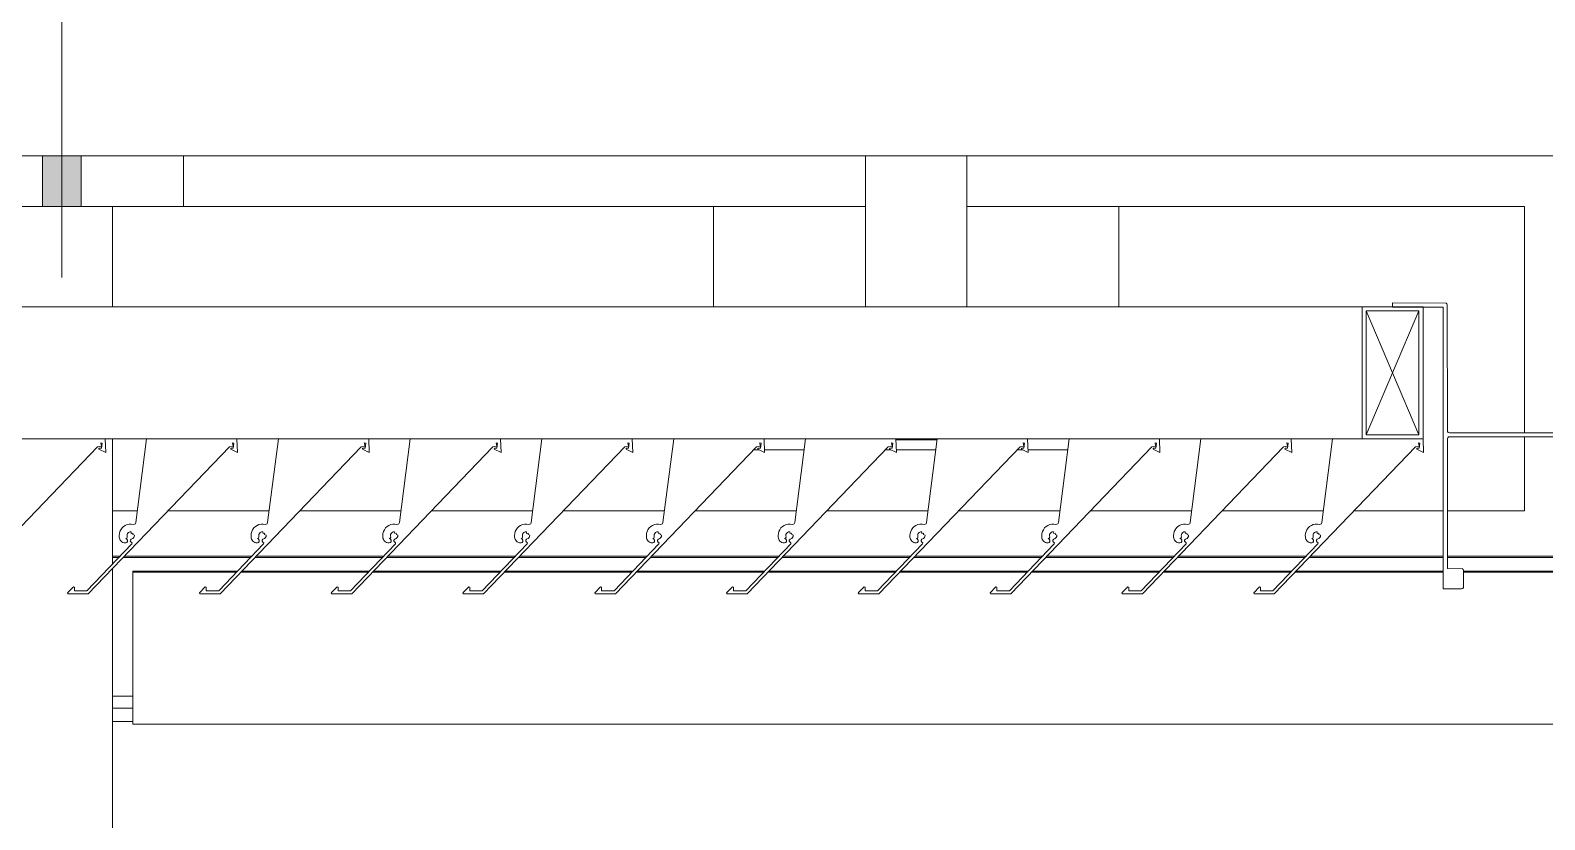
# Model space of a CAD drawing. Header units: millimetres. Extents: x -220592 to 404889, y -217665 to 38245.
# Drawn here: x 7569.44 to 7576.91, y -48145.92 to -48142.03 of the extents above; entities that cross this region are included whole.
import ezdxf

# ---------------------------------------------------------------- set-up
doc = ezdxf.new("R2010")
doc.units = ezdxf.units.MM
doc.linetypes.add('XKITLINE00', pattern=[0])
doc.linetypes.add('XKITLINE02', pattern=[4, 2, -2])
doc.layers.add('000 - 0_HIDE_OBJ_FRAMING_DEF_SUB_1', color=7, linetype='Continuous')
doc.layers.add('Bolt', color=7, linetype='Continuous', lineweight=0)
doc.layers.add('Part', color=7, linetype='Continuous', lineweight=0)

# ---------------------------------------------------------------- blocks, each defined once
blk = doc.blocks.new('*A13531')
at = {"layer": '000 - 0_HIDE_OBJ_FRAMING_DEF_SUB_1', "color": 7, "linetype": 'XKITLINE00', "lineweight": 0}
blk.add_line((-135.563334, 67.570805), (-170.913334, 67.570805), dxfattribs=at)
blk = doc.blocks.new('*A13653')
at = {"layer": 'Part', "color": 7, "linetype": 'XKITLINE00', "lineweight": 0}
for p, q in [((-167.452583, 67.320805), (-164.088308, 67.320805)), ((-163.588308, 67.320805), (-160.838308, 67.320805)), ((-160.838308, 66.205069), (-160.838308, 67.320805)), ((-160.838308, 65.820805), (-160.838308, 66.184609)), ((-167.802542, 65.820805), (-167.679659, 65.820805)), ((-167.528411, 65.820805), (-167.029659, 65.820805)), ((-166.878411, 65.820805), (-166.379659, 65.820805)), ((-166.228411, 65.820805), (-165.729659, 65.820805)), ((-165.578411, 65.820805), (-165.079659, 65.820805)), ((-164.928411, 65.820805), (-164.429659, 65.820805)), ((-164.278411, 65.820805), (-163.779659, 65.820805)), ((-163.628411, 65.820805), (-163.129659, 65.820805)), ((-162.978411, 65.820805), (-162.479659, 65.820805)), ((-162.328411, 65.820805), (-161.829659, 65.820805)), ((-161.678411, 65.820805), (-161.238448, 65.820805)), ((-161.218448, 65.820805), (-160.838308, 65.820805))]:
    blk.add_line(p, q, dxfattribs=at)
blk = doc.blocks.new('*A13654')
at = {"layer": 'Part', "color": 7, "linetype": 'XKITLINE00', "lineweight": 0}
for p, q in [((-167.922111, 65.410777), (-167.225865, 66.135899)), ((-167.634201, 66.175699), (-167.687231, 65.761693)), ((-167.188531, 66.175691), (-167.634201, 66.175699)), ((-167.225865, 66.135899), (-167.207322, 66.138796)), ((-167.218984, 66.128664), (-167.219396, 66.123541)), ((-167.219396, 66.123541), (-167.185909, 66.108006)), ((-167.206793, 66.128793), (-167.218984, 66.128664)), ((-167.207322, 66.138796), (-167.210226, 66.155812)), ((-167.210226, 66.155812), (-167.203653, 66.153776)), ((-167.206793, 66.128793), (-167.203653, 66.153776)), ((-167.185909, 66.108006), (-167.188531, 66.175691)), ((-167.755231, 65.735396), (-167.761209, 65.727079)), ((-167.747844, 65.742492), (-167.755231, 65.735396)), ((-167.739294, 65.748132), (-167.747844, 65.742492)), ((-167.729864, 65.75213), (-167.739294, 65.748132)), ((-167.719865, 65.754353), (-167.729864, 65.75213)), ((-167.709629, 65.754728), (-167.719865, 65.754353)), ((-167.699495, 65.753242), (-167.709629, 65.754728)), ((-167.693972, 65.753481), (-167.699495, 65.753242)), ((-167.689421, 65.756618), (-167.693972, 65.753481)), ((-167.687231, 65.761693), (-167.689421, 65.756618)), ((-167.768205, 65.707916), (-167.76899, 65.697703)), ((-167.76899, 65.697703), (-167.768892, 65.690904)), ((-167.768892, 65.690904), (-167.768256, 65.685176)), ((-167.768256, 65.685176), (-167.766537, 65.679675)), ((-167.765582, 65.717817), (-167.768205, 65.707916)), ((-167.766537, 65.679675), (-167.763797, 65.674605)), ((-167.761209, 65.727079), (-167.765582, 65.717817)), ((-167.763797, 65.674605), (-167.760139, 65.670151)), ((-167.760139, 65.670151), (-167.755696, 65.66648)), ((-167.755696, 65.66648), (-167.750633, 65.663726)), ((-167.750633, 65.663726), (-167.745137, 65.661991)), ((-167.745137, 65.661991), (-167.737367, 65.661495)), ((-167.737367, 65.661495), (-167.731893, 65.664135)), ((-167.737334, 65.683455), (-167.732353, 65.685485)), ((-167.731862, 65.680513), (-167.737334, 65.683455)), ((-167.732353, 65.685485), (-167.729946, 65.690296)), ((-167.731893, 65.664135), (-167.728656, 65.669279)), ((-167.728644, 65.675356), (-167.731862, 65.680513)), ((-167.730851, 65.696214), (-167.730507, 65.702714)), ((-167.729946, 65.690296), (-167.730851, 65.696214)), ((-167.730507, 65.702714), (-167.727909, 65.708682)), ((-167.728656, 65.669279), (-167.728644, 65.675356)), ((-167.727909, 65.708682), (-167.723387, 65.713364)), ((-167.723387, 65.713364), (-167.717513, 65.716166)), ((-167.717513, 65.716166), (-167.711029, 65.716735)), ((-167.714258, 65.676), (-167.714464, 65.670106)), ((-167.714464, 65.670106), (-167.71061, 65.665642)), ((-167.710101, 65.680183), (-167.714258, 65.676)), ((-167.711029, 65.716735), (-167.709923, 65.709029)), ((-167.71061, 65.665642), (-167.705983, 65.661987)), ((-167.702527, 65.683297), (-167.710101, 65.680183)), ((-167.709923, 65.709029), (-167.702863, 65.710199)), ((-167.705983, 65.661987), (-167.707075, 65.656828)), ((-167.702863, 65.710199), (-167.701919, 65.703034)), ((-167.697741, 65.687964), (-167.702527, 65.683297)), ((-167.701919, 65.703034), (-167.694528, 65.700712)), ((-167.694951, 65.69404), (-167.697741, 65.687964)), ((-167.694528, 65.700712), (-167.694951, 65.69404)), ((-167.707075, 65.656828), (-167.928477, 65.425812)), ((-167.994842, 65.44466), (-168.02373, 65.416011)), ((-167.989921, 65.443575), (-167.994842, 65.44466)), ((-167.989824, 65.426155), (-167.989921, 65.443575)), ((-168.02373, 65.416011), (-168.021262, 65.41133)), ((-168.021262, 65.41133), (-167.922111, 65.410777)), ((-167.928477, 65.425812), (-167.989824, 65.426155))]:
    blk.add_line(p, q, dxfattribs=at)
blk = doc.blocks.new('*A13657')
at = {"layer": 'Part', "color": 7, "linetype": 'XKITLINE00', "lineweight": 0}
for p, q in [((-171.258652, 66.825501), (-161.638519, 66.825501)), ((-167.838523, 66.175501), (-167.634226, 66.175501)), ((-167.188523, 66.175501), (-166.984226, 66.175501)), ((-166.538523, 66.175501), (-166.334226, 66.175501)), ((-165.888523, 66.175501), (-165.684226, 66.175501)), ((-165.238523, 66.175501), (-165.034226, 66.175501)), ((-164.588523, 66.175501), (-164.384226, 66.175501)), ((-163.938523, 66.175501), (-163.734226, 66.175501)), ((-163.288523, 66.175501), (-163.084226, 66.175501)), ((-162.638523, 66.175501), (-162.434226, 66.175501)), ((-161.988523, 66.175501), (-161.784226, 66.175501))]:
    blk.add_line(p, q, dxfattribs=at)
blk = doc.blocks.new('*A13658')
at = {"layer": 'Part', "color": 7, "linetype": 'XKITLINE00', "lineweight": 0}
for p, q in [((-170.152583, 67.320789), (-170.152583, 67.570789)), ((-167.452583, 67.320789), (-167.452583, 67.570789)), ((-170.152583, 67.320789), (-167.452583, 67.320789))]:
    blk.add_line(p, q, dxfattribs=at)
blk = doc.blocks.new('*A13659')
at = {"layer": '000 - 0_HIDE_OBJ_FRAMING_DEF_SUB_1', "color": 7, "linetype": 'XKITLINE00', "lineweight": 0}
for p, q in [((-167.802542, 65.595903), (-167.765465, 65.595903)), ((-167.802542, 65.590669), (-167.77048, 65.590669)), ((-167.749382, 65.590669), (-167.12048, 65.590669)), ((-167.744357, 65.595903), (-167.115465, 65.595903)), ((-167.099382, 65.590669), (-166.47048, 65.590669)), ((-167.094357, 65.595903), (-166.465465, 65.595903)), ((-166.449382, 65.590669), (-165.82048, 65.590669)), ((-166.444357, 65.595903), (-165.815465, 65.595903)), ((-165.799382, 65.590669), (-165.17048, 65.590669)), ((-165.794357, 65.595903), (-165.165465, 65.595903)), ((-165.149382, 65.590669), (-164.52048, 65.590669)), ((-165.144357, 65.595903), (-164.515465, 65.595903)), ((-164.499382, 65.590669), (-163.87048, 65.590669)), ((-164.494357, 65.595903), (-163.865465, 65.595903)), ((-163.849382, 65.590669), (-163.22048, 65.590669)), ((-163.844357, 65.595903), (-163.215465, 65.595903)), ((-163.199382, 65.590669), (-162.57048, 65.590669)), ((-163.194357, 65.595903), (-162.565465, 65.595903)), ((-162.549382, 65.590669), (-161.92048, 65.590669)), ((-162.544357, 65.595903), (-161.915465, 65.595903)), ((-161.899382, 65.590669), (-161.238408, 65.590669)), ((-161.894357, 65.595903), (-161.238409, 65.595903)), ((-161.218409, 65.595903), (-160.258481, 65.595903)), ((-161.218408, 65.590669), (-160.258474, 65.590669)), ((-167.702542, 65.522633), (-167.185686, 65.522633)), ((-167.702542, 65.522633), (-167.702542, 65.517399)), ((-167.702542, 65.517399), (-167.190702, 65.517399)), ((-167.702542, 65.517399), (-167.702542, 64.768427)), ((-167.169735, 65.517399), (-166.540702, 65.517399)), ((-167.164709, 65.522633), (-166.535686, 65.522633)), ((-166.519735, 65.517399), (-165.890702, 65.517399)), ((-166.514709, 65.522633), (-165.885686, 65.522633)), ((-165.869735, 65.517399), (-165.240702, 65.517399)), ((-165.864709, 65.522633), (-165.235686, 65.522633)), ((-165.219735, 65.517399), (-164.590702, 65.517399)), ((-165.214709, 65.522633), (-164.585686, 65.522633)), ((-164.569735, 65.517399), (-163.940702, 65.517399)), ((-164.564709, 65.522633), (-163.935686, 65.522633)), ((-163.919735, 65.517399), (-163.290702, 65.517399)), ((-163.914709, 65.522633), (-163.285686, 65.522633)), ((-163.269735, 65.517399), (-162.640702, 65.517399)), ((-163.264709, 65.522633), (-162.635686, 65.522633)), ((-162.619735, 65.517399), (-161.990702, 65.517399)), ((-162.614709, 65.522633), (-161.985686, 65.522633)), ((-161.969735, 65.517399), (-161.238396, 65.517399)), ((-161.964709, 65.522633), (-161.238396, 65.522633)), ((-161.138465, 65.517399), (-160.337739, 65.517399)), ((-161.138418, 65.522633), (-160.337693, 65.522633)), ((-167.802542, 64.906608), (-167.702542, 64.906608)), ((-167.802542, 64.846422), (-167.702542, 64.846422)), ((-167.802542, 64.781511), (-167.702542, 64.781511)), ((-167.702542, 64.768427), (-159.902542, 64.768427))]:
    blk.add_line(p, q, dxfattribs=at)
blk = doc.blocks.new('*A13775')
at = {"layer": '000 - 0_HIDE_OBJ_FRAMING_DEF_SUB_1', "color": 7, "linetype": 'XKITLINE00', "lineweight": 0}
for p, q in [((-167.802542, 66.825501), (-167.802542, 67.320789)), ((-167.802542, 65.557215), (-167.802542, 66.175501)), ((-167.802542, 51.974805), (-167.802542, 65.535304))]:
    blk.add_line(p, q, dxfattribs=at)
blk = doc.blocks.new('*A13789')
at = {"layer": 'Part', "color": 7, "linetype": 'XKITLINE00', "lineweight": 0}
for p, q in [((-168.572111, 65.410777), (-167.875865, 66.135899)), ((-168.284201, 66.175699), (-168.337231, 65.761693)), ((-167.838531, 66.175691), (-168.284201, 66.175699)), ((-167.875865, 66.135899), (-167.857322, 66.138796)), ((-167.868984, 66.128664), (-167.869396, 66.123541)), ((-167.869396, 66.123541), (-167.835909, 66.108006)), ((-167.856793, 66.128793), (-167.868984, 66.128664)), ((-167.857322, 66.138796), (-167.860226, 66.155812)), ((-167.860226, 66.155812), (-167.853653, 66.153776)), ((-167.856793, 66.128793), (-167.853653, 66.153776)), ((-167.835909, 66.108006), (-167.838531, 66.175691)), ((-168.405231, 65.735396), (-168.411209, 65.727079)), ((-168.397844, 65.742492), (-168.405231, 65.735396)), ((-168.389294, 65.748132), (-168.397844, 65.742492)), ((-168.379864, 65.75213), (-168.389294, 65.748132)), ((-168.369865, 65.754353), (-168.379864, 65.75213)), ((-168.359629, 65.754728), (-168.369865, 65.754353)), ((-168.349495, 65.753242), (-168.359629, 65.754728)), ((-168.343972, 65.753481), (-168.349495, 65.753242)), ((-168.339421, 65.756618), (-168.343972, 65.753481)), ((-168.337231, 65.761693), (-168.339421, 65.756618)), ((-168.418205, 65.707916), (-168.41899, 65.697703)), ((-168.41899, 65.697703), (-168.418892, 65.690904)), ((-168.418892, 65.690904), (-168.418256, 65.685176)), ((-168.418256, 65.685176), (-168.416537, 65.679675)), ((-168.415582, 65.717817), (-168.418205, 65.707916)), ((-168.416537, 65.679675), (-168.413797, 65.674605)), ((-168.411209, 65.727079), (-168.415582, 65.717817)), ((-168.413797, 65.674605), (-168.410139, 65.670151)), ((-168.410139, 65.670151), (-168.405696, 65.66648)), ((-168.405696, 65.66648), (-168.400633, 65.663726)), ((-168.400633, 65.663726), (-168.395137, 65.661991)), ((-168.395137, 65.661991), (-168.387367, 65.661495)), ((-168.387367, 65.661495), (-168.381893, 65.664135)), ((-168.387334, 65.683455), (-168.382353, 65.685485)), ((-168.381862, 65.680513), (-168.387334, 65.683455)), ((-168.382353, 65.685485), (-168.379946, 65.690296)), ((-168.381893, 65.664135), (-168.378656, 65.669279)), ((-168.378644, 65.675356), (-168.381862, 65.680513)), ((-168.380851, 65.696214), (-168.380507, 65.702714)), ((-168.379946, 65.690296), (-168.380851, 65.696214)), ((-168.380507, 65.702714), (-168.377909, 65.708682)), ((-168.378656, 65.669279), (-168.378644, 65.675356)), ((-168.377909, 65.708682), (-168.373387, 65.713364)), ((-168.373387, 65.713364), (-168.367513, 65.716166)), ((-168.367513, 65.716166), (-168.361029, 65.716735)), ((-168.364258, 65.676), (-168.364464, 65.670106)), ((-168.364464, 65.670106), (-168.36061, 65.665642)), ((-168.360101, 65.680183), (-168.364258, 65.676)), ((-168.361029, 65.716735), (-168.359923, 65.709029)), ((-168.36061, 65.665642), (-168.355983, 65.661987)), ((-168.352527, 65.683297), (-168.360101, 65.680183)), ((-168.359923, 65.709029), (-168.352863, 65.710199)), ((-168.355983, 65.661987), (-168.357075, 65.656828)), ((-168.352863, 65.710199), (-168.351919, 65.703034)), ((-168.347741, 65.687964), (-168.352527, 65.683297)), ((-168.351919, 65.703034), (-168.344528, 65.700712)), ((-168.344951, 65.69404), (-168.347741, 65.687964)), ((-168.344528, 65.700712), (-168.344951, 65.69404)), ((-168.357075, 65.656828), (-168.578477, 65.425812)), ((-168.644842, 65.44466), (-168.67373, 65.416011)), ((-168.639921, 65.443575), (-168.644842, 65.44466)), ((-168.639824, 65.426155), (-168.639921, 65.443575)), ((-168.67373, 65.416011), (-168.671262, 65.41133)), ((-168.671262, 65.41133), (-168.572111, 65.410777)), ((-168.578477, 65.425812), (-168.639824, 65.426155))]:
    blk.add_line(p, q, dxfattribs=at)
blk = doc.blocks.new('*A13802')
at = {"layer": 'Bolt'}
for points in [[(-169.6476, 69.5108), (-169.6476, 69.5708), (-169.4576, 69.5708), (-169.4576, 69.5108)], [(-169.6476, 69.5108), (-169.6476, 69.5708), (-169.4576, 69.5708), (-169.4576, 69.5108)], [(-168.1476, 69.5108), (-168.1476, 69.5708), (-167.9576, 69.5708), (-167.9576, 69.5108)], [(-168.1476, 69.5108), (-168.1476, 69.5708), (-167.9576, 69.5708), (-167.9576, 69.5108)], [(-169.6476, 67.3208), (-169.6476, 67.5708), (-169.4576, 67.5708), (-169.4576, 67.3208)], [(-169.6476, 67.3208), (-169.6476, 67.5708), (-169.4576, 67.5708), (-169.4576, 67.3208)], [(-168.1476, 67.3208), (-168.1476, 67.5708), (-167.9576, 67.5708), (-167.9576, 67.3208)], [(-168.1476, 67.3208), (-168.1476, 67.5708), (-167.9576, 67.5708), (-167.9576, 67.3208)]]:
    blk.add_hatch(color=7, dxfattribs=at).paths.add_polyline_path(points, flags=17)
at = {"layer": 'Bolt', "color": 7, "linetype": 'XKITLINE00', "lineweight": 0}
for p, q in [((-169.5526, 69.6764), (-169.5526, 66.9708)), ((-169.5526, 69.6764), (-169.5526, 66.9708)), ((-168.0526, 69.6764), (-168.0526, 66.9708)), ((-168.0526, 69.6764), (-168.0526, 66.9708)), ((-169.6476, 69.5708), (-169.6476, 69.5108)), ((-169.6476, 69.5708), (-169.6476, 69.5108)), ((-169.4576, 69.5708), (-169.4576, 69.5108)), ((-169.4576, 69.5708), (-169.4576, 69.5108)), ((-168.1476, 69.5708), (-168.1476, 69.5108)), ((-168.1476, 69.5708), (-168.1476, 69.5108)), ((-167.9576, 69.5708), (-167.9576, 69.5108)), ((-167.9576, 69.5708), (-167.9576, 69.5108)), ((-169.6476, 67.5708), (-169.6476, 67.3208)), ((-169.6476, 67.5708), (-169.6476, 67.3208)), ((-169.4576, 67.5708), (-169.4576, 67.3208)), ((-169.4576, 67.5708), (-169.4576, 67.3208)), ((-168.1476, 67.5708), (-168.1476, 67.3208)), ((-168.1476, 67.5708), (-168.1476, 67.3208)), ((-167.9576, 67.5708), (-167.9576, 67.3208)), ((-167.9576, 67.5708), (-167.9576, 67.3208))]:
    blk.add_line(p, q, dxfattribs=at)
at = {"layer": 'Bolt', "color": 7, "linetype": 'XKITLINE02', "lineweight": 0}
for p, q in [((-169.5526, 69.6764), (-169.5526, 66.9708)), ((-168.0526, 69.6764), (-168.0526, 66.9708)), ((-169.6476, 69.5708), (-169.6476, 69.5108)), ((-169.4576, 69.5708), (-169.4576, 69.5108)), ((-168.1476, 69.5708), (-168.1476, 69.5108)), ((-167.9576, 69.5708), (-167.9576, 69.5108)), ((-169.6476, 67.5708), (-169.6476, 67.3208)), ((-169.4576, 67.5708), (-169.4576, 67.3208)), ((-168.1476, 67.5708), (-168.1476, 67.3208)), ((-167.9576, 67.5708), (-167.9576, 67.3208))]:
    blk.add_line(p, q, dxfattribs=at)
blk = doc.blocks.new('*A13913')
at = {"layer": 'Part', "color": 7, "linetype": 'XKITLINE00', "lineweight": 0}
for p, q in [((-161.2248, 66.84424), (-161.488627, 66.844955)), ((-161.488627, 66.844955), (-161.488624, 66.824955)), ((-161.488624, 66.824955), (-161.238624, 66.824999)), ((-161.238624, 66.824999), (-161.238381, 65.434999)), ((-161.220312, 66.840558), (-161.2248, 66.84424)), ((-161.218625, 66.835002), (-161.220312, 66.840558)), ((-161.217755, 66.211176), (-161.218625, 66.835002)), ((-160.257865, 66.838997), (-160.258517, 66.21517)), ((-160.254183, 66.843485), (-160.257865, 66.838997)), ((-160.248627, 66.845172), (-160.254183, 66.843485)), ((-159.988627, 66.845217), (-160.248627, 66.845172)), ((-160.238624, 66.825173), (-159.988624, 66.825217)), ((-160.238381, 65.435173), (-160.238624, 66.825173)), ((-159.988624, 66.825217), (-159.988627, 66.845217)), ((-161.21851, 66.175002), (-161.216826, 66.180558)), ((-161.214072, 66.206688), (-161.217755, 66.211176)), ((-161.216826, 66.180558), (-161.212339, 66.184242)), ((-161.208516, 66.205004), (-161.214072, 66.206688)), ((-161.212339, 66.184242), (-160.268512, 66.185168)), ((-161.208516, 66.205004), (-160.268516, 66.205168)), ((-160.264689, 66.20593), (-160.268516, 66.205168)), ((-160.268512, 66.185168), (-160.262956, 66.183484)), ((-160.260202, 66.209614), (-160.264689, 66.20593)), ((-160.262956, 66.183484), (-160.259272, 66.178997)), ((-160.258517, 66.21517), (-160.260202, 66.209614)), ((-161.218399, 65.535002), (-161.21851, 66.175002)), ((-160.259272, 66.178997), (-160.258399, 65.53517)), ((-161.144572, 65.534254), (-161.218399, 65.535002)), ((-161.140083, 65.530572), (-161.144572, 65.534254)), ((-161.138397, 65.525016), (-161.140083, 65.530572)), ((-161.139143, 65.441189), (-161.138397, 65.525016)), ((-160.337636, 65.528983), (-160.338383, 65.445156)), ((-160.333954, 65.533471), (-160.337636, 65.528983)), ((-160.328399, 65.535158), (-160.333954, 65.533471)), ((-160.258399, 65.53517), (-160.328399, 65.535158)), ((-161.238381, 65.434999), (-161.148381, 65.435015)), ((-161.148381, 65.435015), (-161.142826, 65.436701)), ((-161.142826, 65.436701), (-161.139143, 65.441189)), ((-160.338383, 65.445156), (-160.336697, 65.439601)), ((-160.336697, 65.439601), (-160.332208, 65.435918)), ((-160.332208, 65.435918), (-160.238381, 65.435173))]:
    blk.add_line(p, q, dxfattribs=at)
blk = doc.blocks.new('*A13925')
at = {"layer": 'Part', "color": 7, "linetype": 'XKITLINE00', "lineweight": 0}
for p, q in [((-164.088308, 66.825501), (-164.088308, 67.57079)), ((-163.588308, 66.825501), (-163.588308, 67.57079)), ((-163.938341, 66.170805), (-163.734828, 66.170805))]:
    blk.add_line(p, q, dxfattribs=at)
blk = doc.blocks.new('*A13926')
at = {"layer": 'Part', "color": 7, "linetype": 'XKITLINE00', "lineweight": 0}
for p, q in [((-164.838308, 66.825501), (-164.838308, 67.320805)), ((-164.838308, 67.320805), (-164.088308, 67.320805)), ((-163.588308, 67.320805), (-162.838308, 67.320805)), ((-162.838308, 67.320805), (-162.838308, 66.825501)), ((-164.640358, 66.120805), (-164.613498, 66.120805)), ((-164.586404, 66.120805), (-164.391232, 66.120805)), ((-163.990358, 66.120805), (-163.963498, 66.120805)), ((-163.936404, 66.120805), (-163.741232, 66.120805)), ((-163.340358, 66.120805), (-163.313498, 66.120805)), ((-163.286404, 66.120805), (-163.091232, 66.120805))]:
    blk.add_line(p, q, dxfattribs=at)
blk = doc.blocks.new('*A13940')
at = {"layer": 'Part', "color": 7, "linetype": 'XKITLINE00', "lineweight": 0}
for p, q in [((-162.072111, 65.410777), (-161.375865, 66.135899)), ((-161.784201, 66.175699), (-161.837231, 65.761693)), ((-161.338531, 66.175691), (-161.784201, 66.175699)), ((-161.375865, 66.135899), (-161.357322, 66.138796)), ((-161.368984, 66.128664), (-161.369396, 66.123541)), ((-161.369396, 66.123541), (-161.335909, 66.108006)), ((-161.356793, 66.128793), (-161.368984, 66.128664)), ((-161.357322, 66.138796), (-161.360226, 66.155812)), ((-161.360226, 66.155812), (-161.353653, 66.153776)), ((-161.356793, 66.128793), (-161.353653, 66.153776)), ((-161.335909, 66.108006), (-161.338531, 66.175691)), ((-161.905231, 65.735396), (-161.911209, 65.727079)), ((-161.897844, 65.742492), (-161.905231, 65.735396)), ((-161.889294, 65.748132), (-161.897844, 65.742492)), ((-161.879864, 65.75213), (-161.889294, 65.748132)), ((-161.869865, 65.754353), (-161.879864, 65.75213)), ((-161.859629, 65.754728), (-161.869865, 65.754353)), ((-161.849495, 65.753242), (-161.859629, 65.754728)), ((-161.843972, 65.753481), (-161.849495, 65.753242)), ((-161.839421, 65.756618), (-161.843972, 65.753481)), ((-161.837231, 65.761693), (-161.839421, 65.756618)), ((-161.918205, 65.707916), (-161.91899, 65.697703)), ((-161.91899, 65.697703), (-161.918892, 65.690904)), ((-161.918892, 65.690904), (-161.918256, 65.685176)), ((-161.918256, 65.685176), (-161.916537, 65.679675)), ((-161.915582, 65.717817), (-161.918205, 65.707916)), ((-161.916537, 65.679675), (-161.913797, 65.674605)), ((-161.911209, 65.727079), (-161.915582, 65.717817)), ((-161.913797, 65.674605), (-161.910139, 65.670151)), ((-161.910139, 65.670151), (-161.905696, 65.66648)), ((-161.905696, 65.66648), (-161.900633, 65.663726)), ((-161.900633, 65.663726), (-161.895137, 65.661991)), ((-161.895137, 65.661991), (-161.887367, 65.661495)), ((-161.887367, 65.661495), (-161.881893, 65.664135)), ((-161.887334, 65.683455), (-161.882353, 65.685485)), ((-161.881862, 65.680513), (-161.887334, 65.683455)), ((-161.882353, 65.685485), (-161.879946, 65.690296)), ((-161.881893, 65.664135), (-161.878656, 65.669279)), ((-161.878644, 65.675356), (-161.881862, 65.680513)), ((-161.880851, 65.696214), (-161.880507, 65.702714)), ((-161.879946, 65.690296), (-161.880851, 65.696214)), ((-161.880507, 65.702714), (-161.877909, 65.708682)), ((-161.878656, 65.669279), (-161.878644, 65.675356)), ((-161.877909, 65.708682), (-161.873387, 65.713364)), ((-161.873387, 65.713364), (-161.867513, 65.716166)), ((-161.867513, 65.716166), (-161.861029, 65.716735)), ((-161.864258, 65.676), (-161.864464, 65.670106)), ((-161.864464, 65.670106), (-161.86061, 65.665642)), ((-161.860101, 65.680183), (-161.864258, 65.676)), ((-161.861029, 65.716735), (-161.859923, 65.709029)), ((-161.86061, 65.665642), (-161.855983, 65.661987)), ((-161.852527, 65.683297), (-161.860101, 65.680183)), ((-161.859923, 65.709029), (-161.852863, 65.710199)), ((-161.855983, 65.661987), (-161.857075, 65.656828)), ((-161.852863, 65.710199), (-161.851919, 65.703034)), ((-161.847741, 65.687964), (-161.852527, 65.683297)), ((-161.851919, 65.703034), (-161.844528, 65.700712)), ((-161.844951, 65.69404), (-161.847741, 65.687964)), ((-161.844528, 65.700712), (-161.844951, 65.69404)), ((-161.857075, 65.656828), (-162.078477, 65.425812)), ((-162.144842, 65.44466), (-162.17373, 65.416011)), ((-162.139921, 65.443575), (-162.144842, 65.44466)), ((-162.139824, 65.426155), (-162.139921, 65.443575)), ((-162.17373, 65.416011), (-162.171262, 65.41133)), ((-162.171262, 65.41133), (-162.072111, 65.410777)), ((-162.078477, 65.425812), (-162.139824, 65.426155))]:
    blk.add_line(p, q, dxfattribs=at)
blk = doc.blocks.new('*A13941')
at = {"layer": 'Part', "color": 7, "linetype": 'XKITLINE00', "lineweight": 0}
for p, q in [((-162.722111, 65.410777), (-162.025865, 66.135899)), ((-162.434201, 66.175699), (-162.487231, 65.761693)), ((-161.988531, 66.175691), (-162.434201, 66.175699)), ((-162.025865, 66.135899), (-162.007322, 66.138796)), ((-162.018984, 66.128664), (-162.019396, 66.123541)), ((-162.019396, 66.123541), (-161.985909, 66.108006)), ((-162.006793, 66.128793), (-162.018984, 66.128664)), ((-162.007322, 66.138796), (-162.010226, 66.155812)), ((-162.010226, 66.155812), (-162.003653, 66.153776)), ((-162.006793, 66.128793), (-162.003653, 66.153776)), ((-161.985909, 66.108006), (-161.988531, 66.175691)), ((-162.555231, 65.735396), (-162.561209, 65.727079)), ((-162.547844, 65.742492), (-162.555231, 65.735396)), ((-162.539294, 65.748132), (-162.547844, 65.742492)), ((-162.529864, 65.75213), (-162.539294, 65.748132)), ((-162.519865, 65.754353), (-162.529864, 65.75213)), ((-162.509629, 65.754728), (-162.519865, 65.754353)), ((-162.499495, 65.753242), (-162.509629, 65.754728)), ((-162.493972, 65.753481), (-162.499495, 65.753242)), ((-162.489421, 65.756618), (-162.493972, 65.753481)), ((-162.487231, 65.761693), (-162.489421, 65.756618)), ((-162.568205, 65.707916), (-162.56899, 65.697703)), ((-162.56899, 65.697703), (-162.568892, 65.690904)), ((-162.568892, 65.690904), (-162.568256, 65.685176)), ((-162.568256, 65.685176), (-162.566537, 65.679675)), ((-162.565582, 65.717817), (-162.568205, 65.707916)), ((-162.566537, 65.679675), (-162.563797, 65.674605)), ((-162.561209, 65.727079), (-162.565582, 65.717817)), ((-162.563797, 65.674605), (-162.560139, 65.670151)), ((-162.560139, 65.670151), (-162.555696, 65.66648)), ((-162.555696, 65.66648), (-162.550633, 65.663726)), ((-162.550633, 65.663726), (-162.545137, 65.661991)), ((-162.545137, 65.661991), (-162.537367, 65.661495)), ((-162.537367, 65.661495), (-162.531893, 65.664135)), ((-162.537334, 65.683455), (-162.532353, 65.685485)), ((-162.531862, 65.680513), (-162.537334, 65.683455)), ((-162.532353, 65.685485), (-162.529946, 65.690296)), ((-162.531893, 65.664135), (-162.528656, 65.669279)), ((-162.528644, 65.675356), (-162.531862, 65.680513)), ((-162.530851, 65.696214), (-162.530507, 65.702714)), ((-162.529946, 65.690296), (-162.530851, 65.696214)), ((-162.530507, 65.702714), (-162.527909, 65.708682)), ((-162.528656, 65.669279), (-162.528644, 65.675356)), ((-162.527909, 65.708682), (-162.523387, 65.713364)), ((-162.523387, 65.713364), (-162.517513, 65.716166)), ((-162.517513, 65.716166), (-162.511029, 65.716735)), ((-162.514258, 65.676), (-162.514464, 65.670106)), ((-162.514464, 65.670106), (-162.51061, 65.665642)), ((-162.510101, 65.680183), (-162.514258, 65.676)), ((-162.511029, 65.716735), (-162.509923, 65.709029)), ((-162.51061, 65.665642), (-162.505983, 65.661987)), ((-162.502527, 65.683297), (-162.510101, 65.680183)), ((-162.509923, 65.709029), (-162.502863, 65.710199)), ((-162.505983, 65.661987), (-162.507075, 65.656828)), ((-162.502863, 65.710199), (-162.501919, 65.703034)), ((-162.497741, 65.687964), (-162.502527, 65.683297)), ((-162.501919, 65.703034), (-162.494528, 65.700712)), ((-162.494951, 65.69404), (-162.497741, 65.687964)), ((-162.494528, 65.700712), (-162.494951, 65.69404)), ((-162.507075, 65.656828), (-162.728477, 65.425812)), ((-162.794842, 65.44466), (-162.82373, 65.416011)), ((-162.789921, 65.443575), (-162.794842, 65.44466)), ((-162.789824, 65.426155), (-162.789921, 65.443575)), ((-162.82373, 65.416011), (-162.821262, 65.41133)), ((-162.821262, 65.41133), (-162.722111, 65.410777)), ((-162.728477, 65.425812), (-162.789824, 65.426155))]:
    blk.add_line(p, q, dxfattribs=at)
blk = doc.blocks.new('*A13942')
at = {"layer": 'Part', "color": 7, "linetype": 'XKITLINE00', "lineweight": 0}
for p, q in [((-163.372111, 65.410777), (-162.675865, 66.135899)), ((-163.084201, 66.175699), (-163.137231, 65.761693)), ((-162.638531, 66.175691), (-163.084201, 66.175699)), ((-162.675865, 66.135899), (-162.657322, 66.138796)), ((-162.668984, 66.128664), (-162.669396, 66.123541)), ((-162.669396, 66.123541), (-162.635909, 66.108006)), ((-162.656793, 66.128793), (-162.668984, 66.128664)), ((-162.657322, 66.138796), (-162.660226, 66.155812)), ((-162.660226, 66.155812), (-162.653653, 66.153776)), ((-162.656793, 66.128793), (-162.653653, 66.153776)), ((-162.635909, 66.108006), (-162.638531, 66.175691)), ((-163.205231, 65.735396), (-163.211209, 65.727079)), ((-163.197844, 65.742492), (-163.205231, 65.735396)), ((-163.189294, 65.748132), (-163.197844, 65.742492)), ((-163.179864, 65.75213), (-163.189294, 65.748132)), ((-163.169865, 65.754353), (-163.179864, 65.75213)), ((-163.159629, 65.754728), (-163.169865, 65.754353)), ((-163.149495, 65.753242), (-163.159629, 65.754728)), ((-163.143972, 65.753481), (-163.149495, 65.753242)), ((-163.139421, 65.756618), (-163.143972, 65.753481)), ((-163.137231, 65.761693), (-163.139421, 65.756618)), ((-163.218205, 65.707916), (-163.21899, 65.697703)), ((-163.21899, 65.697703), (-163.218892, 65.690904)), ((-163.218892, 65.690904), (-163.218256, 65.685176)), ((-163.218256, 65.685176), (-163.216537, 65.679675)), ((-163.215582, 65.717817), (-163.218205, 65.707916)), ((-163.216537, 65.679675), (-163.213797, 65.674605)), ((-163.211209, 65.727079), (-163.215582, 65.717817)), ((-163.213797, 65.674605), (-163.210139, 65.670151)), ((-163.210139, 65.670151), (-163.205696, 65.66648)), ((-163.205696, 65.66648), (-163.200633, 65.663726)), ((-163.200633, 65.663726), (-163.195137, 65.661991)), ((-163.195137, 65.661991), (-163.187367, 65.661495)), ((-163.187367, 65.661495), (-163.181893, 65.664135)), ((-163.187334, 65.683455), (-163.182353, 65.685485)), ((-163.181862, 65.680513), (-163.187334, 65.683455)), ((-163.182353, 65.685485), (-163.179946, 65.690296)), ((-163.181893, 65.664135), (-163.178656, 65.669279)), ((-163.178644, 65.675356), (-163.181862, 65.680513)), ((-163.180851, 65.696214), (-163.180507, 65.702714)), ((-163.179946, 65.690296), (-163.180851, 65.696214)), ((-163.180507, 65.702714), (-163.177909, 65.708682)), ((-163.178656, 65.669279), (-163.178644, 65.675356)), ((-163.177909, 65.708682), (-163.173387, 65.713364)), ((-163.173387, 65.713364), (-163.167513, 65.716166)), ((-163.167513, 65.716166), (-163.161029, 65.716735)), ((-163.164258, 65.676), (-163.164464, 65.670106)), ((-163.164464, 65.670106), (-163.16061, 65.665642)), ((-163.160101, 65.680183), (-163.164258, 65.676)), ((-163.161029, 65.716735), (-163.159923, 65.709029)), ((-163.16061, 65.665642), (-163.155983, 65.661987)), ((-163.152527, 65.683297), (-163.160101, 65.680183)), ((-163.159923, 65.709029), (-163.152863, 65.710199)), ((-163.155983, 65.661987), (-163.157075, 65.656828)), ((-163.152863, 65.710199), (-163.151919, 65.703034)), ((-163.147741, 65.687964), (-163.152527, 65.683297)), ((-163.151919, 65.703034), (-163.144528, 65.700712)), ((-163.144951, 65.69404), (-163.147741, 65.687964)), ((-163.144528, 65.700712), (-163.144951, 65.69404)), ((-163.157075, 65.656828), (-163.378477, 65.425812)), ((-163.444842, 65.44466), (-163.47373, 65.416011)), ((-163.439921, 65.443575), (-163.444842, 65.44466)), ((-163.439824, 65.426155), (-163.439921, 65.443575)), ((-163.47373, 65.416011), (-163.471262, 65.41133)), ((-163.471262, 65.41133), (-163.372111, 65.410777)), ((-163.378477, 65.425812), (-163.439824, 65.426155))]:
    blk.add_line(p, q, dxfattribs=at)
blk = doc.blocks.new('*A13943')
at = {"layer": 'Part', "color": 7, "linetype": 'XKITLINE00', "lineweight": 0}
for p, q in [((-164.022111, 65.410777), (-163.325865, 66.135899)), ((-163.734201, 66.175699), (-163.787231, 65.761693)), ((-163.288531, 66.175691), (-163.734201, 66.175699)), ((-163.325865, 66.135899), (-163.307322, 66.138796)), ((-163.318984, 66.128664), (-163.319396, 66.123541)), ((-163.319396, 66.123541), (-163.285909, 66.108006)), ((-163.306793, 66.128793), (-163.318984, 66.128664)), ((-163.307322, 66.138796), (-163.310226, 66.155812)), ((-163.310226, 66.155812), (-163.303653, 66.153776)), ((-163.306793, 66.128793), (-163.303653, 66.153776)), ((-163.285909, 66.108006), (-163.288531, 66.175691)), ((-163.855231, 65.735396), (-163.861209, 65.727079)), ((-163.847844, 65.742492), (-163.855231, 65.735396)), ((-163.839294, 65.748132), (-163.847844, 65.742492)), ((-163.829864, 65.75213), (-163.839294, 65.748132)), ((-163.819865, 65.754353), (-163.829864, 65.75213)), ((-163.809629, 65.754728), (-163.819865, 65.754353)), ((-163.799495, 65.753242), (-163.809629, 65.754728)), ((-163.793972, 65.753481), (-163.799495, 65.753242)), ((-163.789421, 65.756618), (-163.793972, 65.753481)), ((-163.787231, 65.761693), (-163.789421, 65.756618)), ((-163.868205, 65.707916), (-163.86899, 65.697703)), ((-163.86899, 65.697703), (-163.868892, 65.690904)), ((-163.868892, 65.690904), (-163.868256, 65.685176)), ((-163.868256, 65.685176), (-163.866537, 65.679675)), ((-163.865582, 65.717817), (-163.868205, 65.707916)), ((-163.866537, 65.679675), (-163.863797, 65.674605)), ((-163.861209, 65.727079), (-163.865582, 65.717817)), ((-163.863797, 65.674605), (-163.860139, 65.670151)), ((-163.860139, 65.670151), (-163.855696, 65.66648)), ((-163.855696, 65.66648), (-163.850633, 65.663726)), ((-163.850633, 65.663726), (-163.845137, 65.661991)), ((-163.845137, 65.661991), (-163.837367, 65.661495)), ((-163.837367, 65.661495), (-163.831893, 65.664135)), ((-163.837334, 65.683455), (-163.832353, 65.685485)), ((-163.831862, 65.680513), (-163.837334, 65.683455)), ((-163.832353, 65.685485), (-163.829946, 65.690296)), ((-163.831893, 65.664135), (-163.828656, 65.669279)), ((-163.828644, 65.675356), (-163.831862, 65.680513)), ((-163.830851, 65.696214), (-163.830507, 65.702714)), ((-163.829946, 65.690296), (-163.830851, 65.696214)), ((-163.830507, 65.702714), (-163.827909, 65.708682)), ((-163.828656, 65.669279), (-163.828644, 65.675356)), ((-163.827909, 65.708682), (-163.823387, 65.713364)), ((-163.823387, 65.713364), (-163.817513, 65.716166)), ((-163.817513, 65.716166), (-163.811029, 65.716735)), ((-163.814258, 65.676), (-163.814464, 65.670106)), ((-163.814464, 65.670106), (-163.81061, 65.665642)), ((-163.810101, 65.680183), (-163.814258, 65.676)), ((-163.811029, 65.716735), (-163.809923, 65.709029)), ((-163.81061, 65.665642), (-163.805983, 65.661987)), ((-163.802527, 65.683297), (-163.810101, 65.680183)), ((-163.809923, 65.709029), (-163.802863, 65.710199)), ((-163.805983, 65.661987), (-163.807075, 65.656828)), ((-163.802863, 65.710199), (-163.801919, 65.703034)), ((-163.797741, 65.687964), (-163.802527, 65.683297)), ((-163.801919, 65.703034), (-163.794528, 65.700712)), ((-163.794951, 65.69404), (-163.797741, 65.687964)), ((-163.794528, 65.700712), (-163.794951, 65.69404)), ((-163.807075, 65.656828), (-164.028477, 65.425812)), ((-164.094842, 65.44466), (-164.12373, 65.416011)), ((-164.089921, 65.443575), (-164.094842, 65.44466)), ((-164.089824, 65.426155), (-164.089921, 65.443575)), ((-164.12373, 65.416011), (-164.121262, 65.41133)), ((-164.121262, 65.41133), (-164.022111, 65.410777)), ((-164.028477, 65.425812), (-164.089824, 65.426155))]:
    blk.add_line(p, q, dxfattribs=at)
blk = doc.blocks.new('*A13944')
at = {"layer": 'Part', "color": 7, "linetype": 'XKITLINE00', "lineweight": 0}
for p, q in [((-164.672111, 65.410777), (-163.975865, 66.135899)), ((-164.384201, 66.175699), (-164.437231, 65.761693)), ((-163.938531, 66.175691), (-164.384201, 66.175699)), ((-163.975865, 66.135899), (-163.957322, 66.138796)), ((-163.968984, 66.128664), (-163.969396, 66.123541)), ((-163.969396, 66.123541), (-163.935909, 66.108006)), ((-163.956793, 66.128793), (-163.968984, 66.128664)), ((-163.957322, 66.138796), (-163.960226, 66.155812)), ((-163.960226, 66.155812), (-163.953653, 66.153776)), ((-163.956793, 66.128793), (-163.953653, 66.153776)), ((-163.935909, 66.108006), (-163.938531, 66.175691)), ((-164.505231, 65.735396), (-164.511209, 65.727079)), ((-164.497844, 65.742492), (-164.505231, 65.735396)), ((-164.489294, 65.748132), (-164.497844, 65.742492)), ((-164.479864, 65.75213), (-164.489294, 65.748132)), ((-164.469865, 65.754353), (-164.479864, 65.75213)), ((-164.459629, 65.754728), (-164.469865, 65.754353)), ((-164.449495, 65.753242), (-164.459629, 65.754728)), ((-164.443972, 65.753481), (-164.449495, 65.753242)), ((-164.439421, 65.756618), (-164.443972, 65.753481)), ((-164.437231, 65.761693), (-164.439421, 65.756618)), ((-164.518205, 65.707916), (-164.51899, 65.697703)), ((-164.51899, 65.697703), (-164.518892, 65.690904)), ((-164.518892, 65.690904), (-164.518256, 65.685176)), ((-164.518256, 65.685176), (-164.516537, 65.679675)), ((-164.515582, 65.717817), (-164.518205, 65.707916)), ((-164.516537, 65.679675), (-164.513797, 65.674605)), ((-164.511209, 65.727079), (-164.515582, 65.717817)), ((-164.513797, 65.674605), (-164.510139, 65.670151)), ((-164.510139, 65.670151), (-164.505696, 65.66648)), ((-164.505696, 65.66648), (-164.500633, 65.663726)), ((-164.500633, 65.663726), (-164.495137, 65.661991)), ((-164.495137, 65.661991), (-164.487367, 65.661495)), ((-164.487367, 65.661495), (-164.481893, 65.664135)), ((-164.487334, 65.683455), (-164.482353, 65.685485)), ((-164.481862, 65.680513), (-164.487334, 65.683455)), ((-164.482353, 65.685485), (-164.479946, 65.690296)), ((-164.481893, 65.664135), (-164.478656, 65.669279)), ((-164.478644, 65.675356), (-164.481862, 65.680513)), ((-164.480851, 65.696214), (-164.480507, 65.702714)), ((-164.479946, 65.690296), (-164.480851, 65.696214)), ((-164.480507, 65.702714), (-164.477909, 65.708682)), ((-164.478656, 65.669279), (-164.478644, 65.675356)), ((-164.477909, 65.708682), (-164.473387, 65.713364)), ((-164.473387, 65.713364), (-164.467513, 65.716166)), ((-164.467513, 65.716166), (-164.461029, 65.716735)), ((-164.464258, 65.676), (-164.464464, 65.670106)), ((-164.464464, 65.670106), (-164.46061, 65.665642)), ((-164.460101, 65.680183), (-164.464258, 65.676)), ((-164.461029, 65.716735), (-164.459923, 65.709029)), ((-164.46061, 65.665642), (-164.455983, 65.661987)), ((-164.452527, 65.683297), (-164.460101, 65.680183)), ((-164.459923, 65.709029), (-164.452863, 65.710199)), ((-164.455983, 65.661987), (-164.457075, 65.656828)), ((-164.452863, 65.710199), (-164.451919, 65.703034)), ((-164.447741, 65.687964), (-164.452527, 65.683297)), ((-164.451919, 65.703034), (-164.444528, 65.700712)), ((-164.444951, 65.69404), (-164.447741, 65.687964)), ((-164.444528, 65.700712), (-164.444951, 65.69404)), ((-164.457075, 65.656828), (-164.678477, 65.425812)), ((-164.744842, 65.44466), (-164.77373, 65.416011)), ((-164.739921, 65.443575), (-164.744842, 65.44466)), ((-164.739824, 65.426155), (-164.739921, 65.443575)), ((-164.77373, 65.416011), (-164.771262, 65.41133)), ((-164.771262, 65.41133), (-164.672111, 65.410777)), ((-164.678477, 65.425812), (-164.739824, 65.426155))]:
    blk.add_line(p, q, dxfattribs=at)
blk = doc.blocks.new('*A13945')
at = {"layer": 'Part', "color": 7, "linetype": 'XKITLINE00', "lineweight": 0}
for p, q in [((-165.322111, 65.410777), (-164.625865, 66.135899)), ((-165.034201, 66.175699), (-165.087231, 65.761693)), ((-164.588531, 66.175691), (-165.034201, 66.175699)), ((-164.625865, 66.135899), (-164.607322, 66.138796)), ((-164.618984, 66.128664), (-164.619396, 66.123541)), ((-164.619396, 66.123541), (-164.585909, 66.108006)), ((-164.606793, 66.128793), (-164.618984, 66.128664)), ((-164.607322, 66.138796), (-164.610226, 66.155812)), ((-164.610226, 66.155812), (-164.603653, 66.153776)), ((-164.606793, 66.128793), (-164.603653, 66.153776)), ((-164.585909, 66.108006), (-164.588531, 66.175691)), ((-165.155231, 65.735396), (-165.161209, 65.727079)), ((-165.147844, 65.742492), (-165.155231, 65.735396)), ((-165.139294, 65.748132), (-165.147844, 65.742492)), ((-165.129864, 65.75213), (-165.139294, 65.748132)), ((-165.119865, 65.754353), (-165.129864, 65.75213)), ((-165.109629, 65.754728), (-165.119865, 65.754353)), ((-165.099495, 65.753242), (-165.109629, 65.754728)), ((-165.093972, 65.753481), (-165.099495, 65.753242)), ((-165.089421, 65.756618), (-165.093972, 65.753481)), ((-165.087231, 65.761693), (-165.089421, 65.756618)), ((-165.168205, 65.707916), (-165.16899, 65.697703)), ((-165.16899, 65.697703), (-165.168892, 65.690904)), ((-165.168892, 65.690904), (-165.168256, 65.685176)), ((-165.168256, 65.685176), (-165.166537, 65.679675)), ((-165.165582, 65.717817), (-165.168205, 65.707916)), ((-165.166537, 65.679675), (-165.163797, 65.674605)), ((-165.161209, 65.727079), (-165.165582, 65.717817)), ((-165.163797, 65.674605), (-165.160139, 65.670151)), ((-165.160139, 65.670151), (-165.155696, 65.66648)), ((-165.155696, 65.66648), (-165.150633, 65.663726)), ((-165.150633, 65.663726), (-165.145137, 65.661991)), ((-165.145137, 65.661991), (-165.137367, 65.661495)), ((-165.137367, 65.661495), (-165.131893, 65.664135)), ((-165.137334, 65.683455), (-165.132353, 65.685485)), ((-165.131862, 65.680513), (-165.137334, 65.683455)), ((-165.132353, 65.685485), (-165.129946, 65.690296)), ((-165.131893, 65.664135), (-165.128656, 65.669279)), ((-165.128644, 65.675356), (-165.131862, 65.680513)), ((-165.130851, 65.696214), (-165.130507, 65.702714)), ((-165.129946, 65.690296), (-165.130851, 65.696214)), ((-165.130507, 65.702714), (-165.127909, 65.708682)), ((-165.128656, 65.669279), (-165.128644, 65.675356)), ((-165.127909, 65.708682), (-165.123387, 65.713364)), ((-165.123387, 65.713364), (-165.117513, 65.716166)), ((-165.117513, 65.716166), (-165.111029, 65.716735)), ((-165.114258, 65.676), (-165.114464, 65.670106)), ((-165.114464, 65.670106), (-165.11061, 65.665642)), ((-165.110101, 65.680183), (-165.114258, 65.676)), ((-165.111029, 65.716735), (-165.109923, 65.709029)), ((-165.11061, 65.665642), (-165.105983, 65.661987)), ((-165.102527, 65.683297), (-165.110101, 65.680183)), ((-165.109923, 65.709029), (-165.102863, 65.710199)), ((-165.105983, 65.661987), (-165.107075, 65.656828)), ((-165.102863, 65.710199), (-165.101919, 65.703034)), ((-165.097741, 65.687964), (-165.102527, 65.683297)), ((-165.101919, 65.703034), (-165.094528, 65.700712)), ((-165.094951, 65.69404), (-165.097741, 65.687964)), ((-165.094528, 65.700712), (-165.094951, 65.69404)), ((-165.107075, 65.656828), (-165.328477, 65.425812)), ((-165.394842, 65.44466), (-165.42373, 65.416011)), ((-165.389921, 65.443575), (-165.394842, 65.44466)), ((-165.389824, 65.426155), (-165.389921, 65.443575)), ((-165.42373, 65.416011), (-165.421262, 65.41133)), ((-165.421262, 65.41133), (-165.322111, 65.410777)), ((-165.328477, 65.425812), (-165.389824, 65.426155))]:
    blk.add_line(p, q, dxfattribs=at)
blk = doc.blocks.new('*A13946')
at = {"layer": 'Part', "color": 7, "linetype": 'XKITLINE00', "lineweight": 0}
for p, q in [((-165.972111, 65.410777), (-165.275865, 66.135899)), ((-165.684201, 66.175699), (-165.737231, 65.761693)), ((-165.238531, 66.175691), (-165.684201, 66.175699)), ((-165.275865, 66.135899), (-165.257322, 66.138796)), ((-165.268984, 66.128664), (-165.269396, 66.123541)), ((-165.269396, 66.123541), (-165.235909, 66.108006)), ((-165.256793, 66.128793), (-165.268984, 66.128664)), ((-165.257322, 66.138796), (-165.260226, 66.155812)), ((-165.260226, 66.155812), (-165.253653, 66.153776)), ((-165.256793, 66.128793), (-165.253653, 66.153776)), ((-165.235909, 66.108006), (-165.238531, 66.175691)), ((-165.805231, 65.735396), (-165.811209, 65.727079)), ((-165.797844, 65.742492), (-165.805231, 65.735396)), ((-165.789294, 65.748132), (-165.797844, 65.742492)), ((-165.779864, 65.75213), (-165.789294, 65.748132)), ((-165.769865, 65.754353), (-165.779864, 65.75213)), ((-165.759629, 65.754728), (-165.769865, 65.754353)), ((-165.749495, 65.753242), (-165.759629, 65.754728)), ((-165.743972, 65.753481), (-165.749495, 65.753242)), ((-165.739421, 65.756618), (-165.743972, 65.753481)), ((-165.737231, 65.761693), (-165.739421, 65.756618)), ((-165.818205, 65.707916), (-165.81899, 65.697703)), ((-165.81899, 65.697703), (-165.818892, 65.690904)), ((-165.818892, 65.690904), (-165.818256, 65.685176)), ((-165.818256, 65.685176), (-165.816537, 65.679675)), ((-165.815582, 65.717817), (-165.818205, 65.707916)), ((-165.816537, 65.679675), (-165.813797, 65.674605)), ((-165.811209, 65.727079), (-165.815582, 65.717817)), ((-165.813797, 65.674605), (-165.810139, 65.670151)), ((-165.810139, 65.670151), (-165.805696, 65.66648)), ((-165.805696, 65.66648), (-165.800633, 65.663726)), ((-165.800633, 65.663726), (-165.795137, 65.661991)), ((-165.795137, 65.661991), (-165.787367, 65.661495)), ((-165.787367, 65.661495), (-165.781893, 65.664135)), ((-165.787334, 65.683455), (-165.782353, 65.685485)), ((-165.781862, 65.680513), (-165.787334, 65.683455)), ((-165.782353, 65.685485), (-165.779946, 65.690296)), ((-165.781893, 65.664135), (-165.778656, 65.669279)), ((-165.778644, 65.675356), (-165.781862, 65.680513)), ((-165.780851, 65.696214), (-165.780507, 65.702714)), ((-165.779946, 65.690296), (-165.780851, 65.696214)), ((-165.780507, 65.702714), (-165.777909, 65.708682)), ((-165.778656, 65.669279), (-165.778644, 65.675356)), ((-165.777909, 65.708682), (-165.773387, 65.713364)), ((-165.773387, 65.713364), (-165.767513, 65.716166)), ((-165.767513, 65.716166), (-165.761029, 65.716735)), ((-165.764258, 65.676), (-165.764464, 65.670106)), ((-165.764464, 65.670106), (-165.76061, 65.665642)), ((-165.760101, 65.680183), (-165.764258, 65.676)), ((-165.761029, 65.716735), (-165.759923, 65.709029)), ((-165.76061, 65.665642), (-165.755983, 65.661987)), ((-165.752527, 65.683297), (-165.760101, 65.680183)), ((-165.759923, 65.709029), (-165.752863, 65.710199)), ((-165.755983, 65.661987), (-165.757075, 65.656828)), ((-165.752863, 65.710199), (-165.751919, 65.703034)), ((-165.747741, 65.687964), (-165.752527, 65.683297)), ((-165.751919, 65.703034), (-165.744528, 65.700712)), ((-165.744951, 65.69404), (-165.747741, 65.687964)), ((-165.744528, 65.700712), (-165.744951, 65.69404)), ((-165.757075, 65.656828), (-165.978477, 65.425812)), ((-166.044842, 65.44466), (-166.07373, 65.416011)), ((-166.039921, 65.443575), (-166.044842, 65.44466)), ((-166.039824, 65.426155), (-166.039921, 65.443575)), ((-166.07373, 65.416011), (-166.071262, 65.41133)), ((-166.071262, 65.41133), (-165.972111, 65.410777)), ((-165.978477, 65.425812), (-166.039824, 65.426155))]:
    blk.add_line(p, q, dxfattribs=at)
blk = doc.blocks.new('*A13947')
at = {"layer": 'Part', "color": 7, "linetype": 'XKITLINE00', "lineweight": 0}
for p, q in [((-166.622111, 65.410777), (-165.925865, 66.135899)), ((-166.334201, 66.175699), (-166.387231, 65.761693)), ((-165.888531, 66.175691), (-166.334201, 66.175699)), ((-165.925865, 66.135899), (-165.907322, 66.138796)), ((-165.918984, 66.128664), (-165.919396, 66.123541)), ((-165.919396, 66.123541), (-165.885909, 66.108006)), ((-165.906793, 66.128793), (-165.918984, 66.128664)), ((-165.907322, 66.138796), (-165.910226, 66.155812)), ((-165.910226, 66.155812), (-165.903653, 66.153776)), ((-165.906793, 66.128793), (-165.903653, 66.153776)), ((-165.885909, 66.108006), (-165.888531, 66.175691)), ((-166.455231, 65.735396), (-166.461209, 65.727079)), ((-166.447844, 65.742492), (-166.455231, 65.735396)), ((-166.439294, 65.748132), (-166.447844, 65.742492)), ((-166.429864, 65.75213), (-166.439294, 65.748132)), ((-166.419865, 65.754353), (-166.429864, 65.75213)), ((-166.409629, 65.754728), (-166.419865, 65.754353)), ((-166.399495, 65.753242), (-166.409629, 65.754728)), ((-166.393972, 65.753481), (-166.399495, 65.753242)), ((-166.389421, 65.756618), (-166.393972, 65.753481)), ((-166.387231, 65.761693), (-166.389421, 65.756618)), ((-166.468205, 65.707916), (-166.46899, 65.697703)), ((-166.46899, 65.697703), (-166.468892, 65.690904)), ((-166.468892, 65.690904), (-166.468256, 65.685176)), ((-166.468256, 65.685176), (-166.466537, 65.679675)), ((-166.465582, 65.717817), (-166.468205, 65.707916)), ((-166.466537, 65.679675), (-166.463797, 65.674605)), ((-166.461209, 65.727079), (-166.465582, 65.717817)), ((-166.463797, 65.674605), (-166.460139, 65.670151)), ((-166.460139, 65.670151), (-166.455696, 65.66648)), ((-166.455696, 65.66648), (-166.450633, 65.663726)), ((-166.450633, 65.663726), (-166.445137, 65.661991)), ((-166.445137, 65.661991), (-166.437367, 65.661495)), ((-166.437367, 65.661495), (-166.431893, 65.664135)), ((-166.437334, 65.683455), (-166.432353, 65.685485)), ((-166.431862, 65.680513), (-166.437334, 65.683455)), ((-166.432353, 65.685485), (-166.429946, 65.690296)), ((-166.431893, 65.664135), (-166.428656, 65.669279)), ((-166.428644, 65.675356), (-166.431862, 65.680513)), ((-166.430851, 65.696214), (-166.430507, 65.702714)), ((-166.429946, 65.690296), (-166.430851, 65.696214)), ((-166.430507, 65.702714), (-166.427909, 65.708682)), ((-166.428656, 65.669279), (-166.428644, 65.675356)), ((-166.427909, 65.708682), (-166.423387, 65.713364)), ((-166.423387, 65.713364), (-166.417513, 65.716166)), ((-166.417513, 65.716166), (-166.411029, 65.716735)), ((-166.414258, 65.676), (-166.414464, 65.670106)), ((-166.414464, 65.670106), (-166.41061, 65.665642)), ((-166.410101, 65.680183), (-166.414258, 65.676)), ((-166.411029, 65.716735), (-166.409923, 65.709029)), ((-166.41061, 65.665642), (-166.405983, 65.661987)), ((-166.402527, 65.683297), (-166.410101, 65.680183)), ((-166.409923, 65.709029), (-166.402863, 65.710199)), ((-166.405983, 65.661987), (-166.407075, 65.656828)), ((-166.402863, 65.710199), (-166.401919, 65.703034)), ((-166.397741, 65.687964), (-166.402527, 65.683297)), ((-166.401919, 65.703034), (-166.394528, 65.700712)), ((-166.394951, 65.69404), (-166.397741, 65.687964)), ((-166.394528, 65.700712), (-166.394951, 65.69404)), ((-166.407075, 65.656828), (-166.628477, 65.425812)), ((-166.694842, 65.44466), (-166.72373, 65.416011)), ((-166.689921, 65.443575), (-166.694842, 65.44466)), ((-166.689824, 65.426155), (-166.689921, 65.443575)), ((-166.72373, 65.416011), (-166.721262, 65.41133)), ((-166.721262, 65.41133), (-166.622111, 65.410777)), ((-166.628477, 65.425812), (-166.689824, 65.426155))]:
    blk.add_line(p, q, dxfattribs=at)
blk = doc.blocks.new('*A13948')
at = {"layer": 'Part', "color": 7, "linetype": 'XKITLINE00', "lineweight": 0}
for p, q in [((-167.272111, 65.410777), (-166.575865, 66.135899)), ((-166.984201, 66.175699), (-167.037231, 65.761693)), ((-166.538531, 66.175691), (-166.984201, 66.175699)), ((-166.575865, 66.135899), (-166.557322, 66.138796)), ((-166.568984, 66.128664), (-166.569396, 66.123541)), ((-166.569396, 66.123541), (-166.535909, 66.108006)), ((-166.556793, 66.128793), (-166.568984, 66.128664)), ((-166.557322, 66.138796), (-166.560226, 66.155812)), ((-166.560226, 66.155812), (-166.553653, 66.153776)), ((-166.556793, 66.128793), (-166.553653, 66.153776)), ((-166.535909, 66.108006), (-166.538531, 66.175691)), ((-167.105231, 65.735396), (-167.111209, 65.727079)), ((-167.097844, 65.742492), (-167.105231, 65.735396)), ((-167.089294, 65.748132), (-167.097844, 65.742492)), ((-167.079864, 65.75213), (-167.089294, 65.748132)), ((-167.069865, 65.754353), (-167.079864, 65.75213)), ((-167.059629, 65.754728), (-167.069865, 65.754353)), ((-167.049495, 65.753242), (-167.059629, 65.754728)), ((-167.043972, 65.753481), (-167.049495, 65.753242)), ((-167.039421, 65.756618), (-167.043972, 65.753481)), ((-167.037231, 65.761693), (-167.039421, 65.756618)), ((-167.118205, 65.707916), (-167.11899, 65.697703)), ((-167.11899, 65.697703), (-167.118892, 65.690904)), ((-167.118892, 65.690904), (-167.118256, 65.685176)), ((-167.118256, 65.685176), (-167.116537, 65.679675)), ((-167.115582, 65.717817), (-167.118205, 65.707916)), ((-167.116537, 65.679675), (-167.113797, 65.674605)), ((-167.111209, 65.727079), (-167.115582, 65.717817)), ((-167.113797, 65.674605), (-167.110139, 65.670151)), ((-167.110139, 65.670151), (-167.105696, 65.66648)), ((-167.105696, 65.66648), (-167.100633, 65.663726)), ((-167.100633, 65.663726), (-167.095137, 65.661991)), ((-167.095137, 65.661991), (-167.087367, 65.661495)), ((-167.087367, 65.661495), (-167.081893, 65.664135)), ((-167.087334, 65.683455), (-167.082353, 65.685485)), ((-167.081862, 65.680513), (-167.087334, 65.683455)), ((-167.082353, 65.685485), (-167.079946, 65.690296)), ((-167.081893, 65.664135), (-167.078656, 65.669279)), ((-167.078644, 65.675356), (-167.081862, 65.680513)), ((-167.080851, 65.696214), (-167.080507, 65.702714)), ((-167.079946, 65.690296), (-167.080851, 65.696214)), ((-167.080507, 65.702714), (-167.077909, 65.708682)), ((-167.078656, 65.669279), (-167.078644, 65.675356)), ((-167.077909, 65.708682), (-167.073387, 65.713364)), ((-167.073387, 65.713364), (-167.067513, 65.716166)), ((-167.067513, 65.716166), (-167.061029, 65.716735)), ((-167.064258, 65.676), (-167.064464, 65.670106)), ((-167.064464, 65.670106), (-167.06061, 65.665642)), ((-167.060101, 65.680183), (-167.064258, 65.676)), ((-167.061029, 65.716735), (-167.059923, 65.709029)), ((-167.06061, 65.665642), (-167.055983, 65.661987)), ((-167.052527, 65.683297), (-167.060101, 65.680183)), ((-167.059923, 65.709029), (-167.052863, 65.710199)), ((-167.055983, 65.661987), (-167.057075, 65.656828)), ((-167.052863, 65.710199), (-167.051919, 65.703034)), ((-167.047741, 65.687964), (-167.052527, 65.683297)), ((-167.051919, 65.703034), (-167.044528, 65.700712)), ((-167.044951, 65.69404), (-167.047741, 65.687964)), ((-167.044528, 65.700712), (-167.044951, 65.69404)), ((-167.057075, 65.656828), (-167.278477, 65.425812)), ((-167.344842, 65.44466), (-167.37373, 65.416011)), ((-167.339921, 65.443575), (-167.344842, 65.44466)), ((-167.339824, 65.426155), (-167.339921, 65.443575)), ((-167.37373, 65.416011), (-167.371262, 65.41133)), ((-167.371262, 65.41133), (-167.272111, 65.410777)), ((-167.278477, 65.425812), (-167.339824, 65.426155))]:
    blk.add_line(p, q, dxfattribs=at)
blk = doc.blocks.new('*A13949')
at = {"layer": 'Part', "color": 7, "linetype": 'XKITLINE00', "lineweight": 0}
for p, q in [((-161.338519, 66.825501), (-161.638519, 66.825501)), ((-161.638519, 66.825501), (-161.638519, 66.175501)), ((-161.618519, 66.195501), (-161.358519, 66.805501)), ((-161.358519, 66.195501), (-161.618519, 66.805501)), ((-161.618519, 66.195501), (-161.618519, 66.805501)), ((-161.618519, 66.805501), (-161.358519, 66.805501)), ((-161.358519, 66.805501), (-161.358519, 66.195501)), ((-161.338519, 66.175501), (-161.338519, 66.825501)), ((-161.358519, 66.195501), (-161.618519, 66.195501)), ((-161.638519, 66.175501), (-161.338519, 66.175501))]:
    blk.add_line(p, q, dxfattribs=at)

msp = doc.modelspace()

# ---------------------------------------------------------------- block references
at = {"color": 7, "lineweight": 0}
for name in ['*A13531', '*A13802', '*A13658', '*A13925', '*A13653', '*A13775', '*A13926', '*A13657', '*A13949', '*A13913', '*A13789', '*A13654', '*A13948', '*A13947', '*A13946', '*A13945', '*A13944', '*A13943', '*A13942', '*A13941', '*A13940', '*A13659']:
    msp.add_blockref(name, (7737.6457, -48210.2152), dxfattribs=at)

doc.saveas('drawing.dxf')
